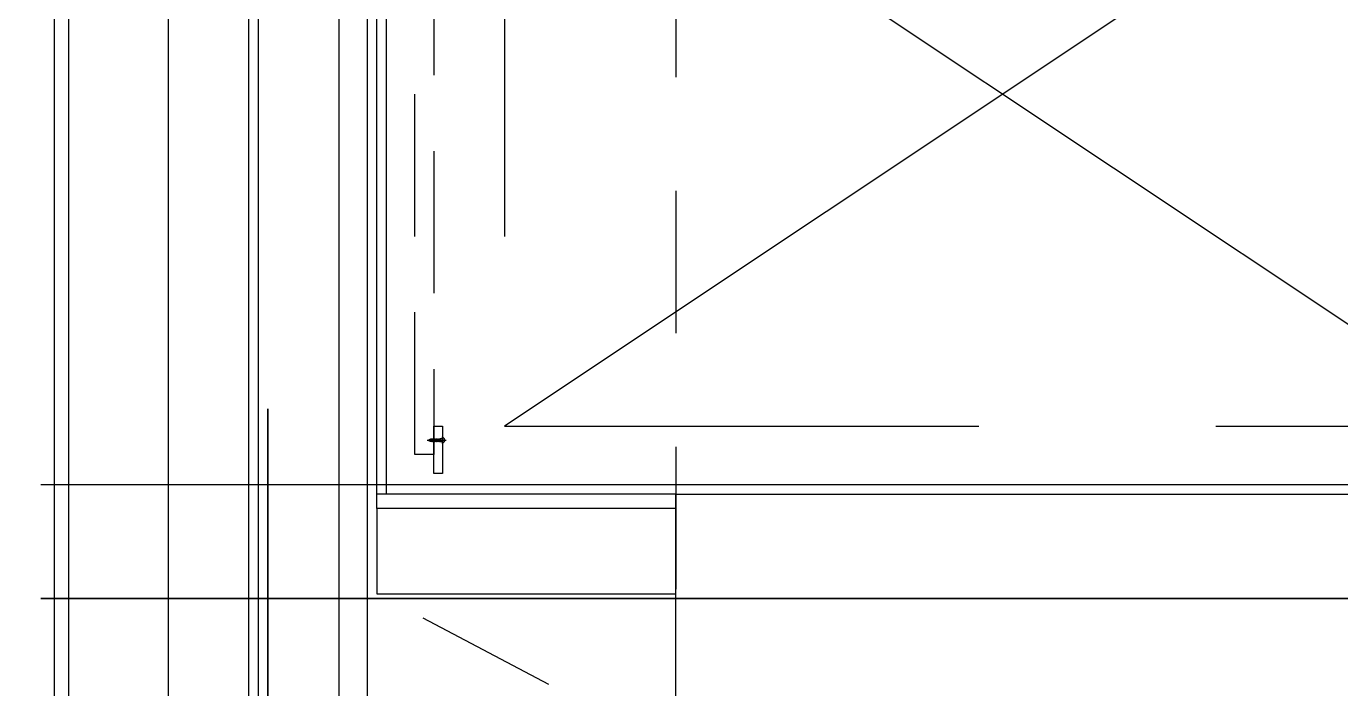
# Model space of a CAD drawing. Header units: millimetres. Extents: x 7086022 to 7120578, y 229555 to 276126.
# Drawn here: x 7108098 to 7109484, y 242780 to 243479 of the extents above; entities that cross this region are included whole.
import ezdxf
from ezdxf.xclip import XClip

# ---------------------------------------------------------------- set-up
doc = ezdxf.new("R2010")
doc.units = ezdxf.units.MM
doc.header["$LTSCALE"] = 100
doc.header["$XCLIPFRAME"] = 2
for name, pattern in [('ST-DASH', [2.7, 1.5, -1.2]), ('U-84D-EX$0$CEN', [62, 60, -1, 0, -1]), ('U-84D-EX$0$HID', [2.3, 1.5, -0.8]), ('U-84D-EX$0$xref-u70$0$( Hidden )', [0.375, 0.25, -0.125]), ('U-84D-EX$0$xref-u70$0$CENTER', [65, 60, -2, 1, -2])]:
    doc.linetypes.add(name, pattern=pattern)
for name, color, linetype in [('BP', 7, 'Continuous'), ('U-84D-EX$0$CEN', 1, 'U-84D-EX$0$CEN'), ('U-84D-EX$0$CON', 2, 'Continuous'), ('U-84D-EX$0$FIN', 5, 'Continuous'), ('U-84D-EX$0$FUR_미설치가구', 8, 'U-84D-EX$0$HID'), ('U-84D-EX$0$INSUL_line', 8, 'Continuous'), ('U-84D-EX$0$OPEN', 1, 'U-84D-EX$0$HID'), ('U-84D-EX$0$S-ELE', 4, 'Continuous'), ('U-84D-EX$0$WAL', 3, 'Continuous'), ('결로방지', 4, 'ST-DASH')]:
    doc.layers.add(name, color=color, linetype=linetype)
doc.layers.add('U-84D-EX$0$MC', color=152, linetype='Continuous', plot=False)

# ---------------------------------------------------------------- blocks, each defined once
blk = doc.blocks.new('U-84D-EX$0$xref-u70$0$A$C630D2F6F')
at = {"layer": 'U-84D-EX$0$FUR_미설치가구', "color": 8, "linetype": 'U-84D-EX$0$xref-u70$0$CENTER', "ltscale": 10}
for p, q in [((0, 700), (1050, 0)), ((0, 0), (1050, 700))]:
    blk.add_line(p, q, dxfattribs=at)
at = {"layer": 'U-84D-EX$0$FUR_미설치가구', "color": 8, "linetype": 'U-84D-EX$0$xref-u70$0$( Hidden )', "ltscale": 20}
blk.add_lwpolyline([(0, 0), (1050, 0), (1050, 700), (0, 700)], close=True, dxfattribs=at)
blk = doc.blocks.new('U-84D-EX$0$냉장고장_13')
at = {"layer": 'U-84D-EX$0$FUR_미설치가구', "linetype": 'U-84D-EX$0$HID'}
for p, q in [((-786, -396.7), (-786.5, -396.9)), ((-786.5, -396.9), (-786, -397.3)), ((-783.5, -397.9), (-786.5, -396.9)), ((-786, -397.7), (-786.5, -397.8)), ((-786.5, -397.8), (-786, -398.3)), ((-783.5, -398.8), (-786.5, -397.8)), ((-786, -398.6), (-786.5, -398.7)), ((-786.5, -398.7), (-786, -399.2)), ((-783.5, -399.7), (-786.5, -398.7)), ((-786, -399.4), (-786.5, -399.6)), ((-786.5, -399.6), (-786, -400)), ((-783.5, -400.5), (-786.5, -399.6)), ((-786, -400.4), (-786.5, -400.5)), ((-786.5, -400.5), (-786, -401)), ((-783.5, -401.5), (-786.5, -400.5)), ((-786, -401.3), (-786.5, -401.4)), ((-786.5, -401.4), (-786, -401.9)), ((-783.5, -402.4), (-786.5, -401.4)), ((-785.8, -395.8), (-786.3, -396)), ((-786.3, -396), (-786, -396.4)), ((-783.5, -396.9), (-786.3, -396)), ((-786, -396.7), (-786, -396.4)), ((-784, -397.1), (-786, -396.4)), ((-784, -397.4), (-786, -396.7)), ((-786, -397.7), (-786, -397.3)), ((-784, -398), (-786, -397.3)), ((-784, -398.3), (-786, -397.7)), ((-786, -398.6), (-786, -398.3)), ((-784, -398.9), (-786, -398.3)), ((-784, -399.2), (-786, -398.6)), ((-786, -399.4), (-786, -399.2)), ((-784, -399.8), (-786, -399.2)), ((-784, -400.1), (-786, -399.4)), ((-786, -400.4), (-786, -400)), ((-784, -400.7), (-786, -400)), ((-784, -401), (-786, -400.4)), ((-786, -401.3), (-786, -401)), ((-784, -401.6), (-786, -401)), ((-784, -401.9), (-786, -401.3)), ((-786, -402.3), (-786, -401.9)), ((-784, -402.5), (-786, -401.9)), ((-785.4, -394.9), (-785.9, -395.1)), ((-785.9, -395.1), (-785.7, -395.5)), ((-783.8, -396.1), (-785.9, -395.1)), ((-785.6, -395.6), (-785.8, -395.8)), ((-784, -396.5), (-785.8, -395.8)), ((-784.1, -396.2), (-785.7, -395.5)), ((-785.1, -394.1), (-785.6, -394.3)), ((-785.6, -394.3), (-785.3, -394.7)), ((-784.1, -395.2), (-785.6, -394.3)), ((-785.3, -394.7), (-785.4, -395)), ((-784.3, -395.6), (-785.4, -394.9)), ((-784.5, -395.4), (-785.3, -394.7)), ((-784.5, -394.8), (-785.1, -394.1)), ((-785, -393), (-785, -413)), ((-785, -394), (-785, -394.1)), ((-785, -394), (-784.9, -394.4)), ((-784.5, -394.8), (-784.1, -395.2)), ((-784.1, -395.2), (-784.5, -395.4)), ((-784.5, -395.3), (-784.4, -395.6)), ((-784.3, -395.6), (-783.8, -396.1)), ((-783.8, -396.1), (-784.1, -396.2)), ((-784.1, -396.2), (-784, -396.5)), ((-784, -396.8), (-784, -396.5)), ((-784, -396.5), (-783.5, -396.9)), ((-783.5, -396.9), (-784, -397.1)), ((-784, -397.4), (-784, -397.1)), ((-784, -397.4), (-783.5, -397.9)), ((-783.5, -397.9), (-784, -398)), ((-784, -398.3), (-784, -398)), ((-784, -398.3), (-783.5, -398.8)), ((-783.5, -398.8), (-784, -398.9)), ((-784, -399.2), (-784, -398.9)), ((-784, -399.2), (-783.5, -399.7)), ((-783.5, -399.7), (-784, -399.8)), ((-784, -400.1), (-784, -399.8)), ((-784, -400.1), (-783.5, -400.5)), ((-783.5, -400.5), (-784, -400.7)), ((-784, -401), (-784, -400.7)), ((-784, -401), (-783.5, -401.5)), ((-783.5, -401.5), (-784, -401.6)), ((-784, -401.9), (-784, -401.6)), ((-784, -401.9), (-783.5, -402.4)), ((-788.5, -409), (-781.5, -409)), ((-788.5, -409.3), (-788.5, -409)), ((-788.3, -409.5), (-781.7, -409.5)), ((-786, -402.3), (-786.5, -402.4)), ((-786.5, -402.4), (-786, -402.9)), ((-783.5, -403.4), (-786.5, -402.4)), ((-786, -403.2), (-786.5, -403.4)), ((-786.5, -403.4), (-786, -403.8)), ((-783.5, -404.3), (-786.5, -403.4)), ((-786, -404.2), (-786.5, -404.3)), ((-786.5, -404.3), (-786, -404.7)), ((-783.5, -405.3), (-786.5, -404.3)), ((-786, -405.1), (-786.5, -405.3)), ((-786.5, -405.3), (-786, -405.7)), ((-783.5, -406.2), (-786.5, -405.3)), ((-786, -405.9), (-786.5, -406)), ((-785, -406.5), (-786.5, -406)), ((-786.5, -406), (-786, -406.5)), ((-786.5, -409), (-786.5, -406.5)), ((-786.5, -406.5), (-783.5, -406.5)), ((-784, -402.9), (-786, -402.3)), ((-786, -403.2), (-786, -402.9)), ((-784, -403.5), (-786, -402.9)), ((-784, -403.9), (-786, -403.2)), ((-786, -404.2), (-786, -403.8)), ((-784, -404.5), (-786, -403.8)), ((-784, -404.8), (-786, -404.2)), ((-784, -405.4), (-786, -404.7)), ((-786, -405.1), (-786, -404.7)), ((-784, -405.8), (-786, -405.1)), ((-786, -405.9), (-786, -405.7)), ((-784, -406.4), (-786, -405.7)), ((-784, -406.5), (-786, -405.9)), ((-786, -406.5), (-786, -406.5)), ((-785.2, -410.8), (-784.8, -410.8)), ((-785.2, -411.5), (-785.2, -410.8)), ((-784.8, -411.5), (-784.8, -410.8)), ((-783.5, -402.4), (-784, -402.5)), ((-784, -402.9), (-784, -402.5)), ((-784, -402.9), (-783.5, -403.4)), ((-783.5, -403.4), (-784, -403.5)), ((-784, -403.9), (-784, -403.5)), ((-784, -403.9), (-783.5, -404.3)), ((-783.5, -404.3), (-784, -404.5)), ((-784, -404.8), (-784, -404.5)), ((-784, -404.8), (-783.5, -405.3)), ((-783.5, -405.3), (-784, -405.4)), ((-784, -405.8), (-784, -405.4)), ((-784, -405.8), (-783.5, -406.2)), ((-783.5, -406.2), (-784, -406.4)), ((-784, -406.5), (-784, -406.4)), ((-783.5, -409), (-783.5, -406.5)), ((-781.5, -409.3), (-781.5, -409))]:
    blk.add_line(p, q, dxfattribs=at)
at = {"layer": 'U-84D-EX$0$FUR_미설치가구', "linetype": 'U-84D-EX$0$HID', "elevation": 0}
blk.add_lwpolyline([(-800, -380), (-20, -380), (-20, -400), (-800, -400)], close=True, dxfattribs=at)
at = {"layer": 'U-84D-EX$0$FUR_미설치가구', "linetype": 'U-84D-EX$0$HID'}
blk.add_lwpolyline([(-770, -400), (-770, -409), (-820, -409), (-820, -400)], close=True, dxfattribs=at)
for centre, radius, start, end in [((-788.3, -409.3), 0.2, 180, 270), ((-785, -408.2), 3.25, 202.6199, 337.3801), ((-781.7, -409.3), 0.2, 270, 0)]:
    blk.add_arc(centre, radius, start, end, dxfattribs=at)
at = {"layer": 'U-84D-EX$0$FUR_미설치가구', "linetype": 'U-84D-EX$0$HID', "rotation": 90}
blk.add_blockref('U-84D-EX$0$xref-u70$0$A$C630D2F6F', (-70, -1524.5), dxfattribs=at)
blk = doc.blocks.new('U-84D-EX$0$S-CEN')
at = {"layer": 'U-84D-EX$0$S-ELE', "color": 8, "linetype": 'U-84D-EX$0$CEN'}
for p, q in [((-11135, 8464.5), (-11135, -500)), ((-10935, 8225), (-16155, 8225))]:
    blk.add_line(p, q, dxfattribs=at)
blk = doc.blocks.new('U-84D-EX', base_point=(0, 0))
at = {"layer": 'U-84D-EX$0$CEN'}
for p, q in [((-4520, -10965), (-4520, -2000.5)), ((-4720, -2135), (-3520, -2135)), ((-9540, -2240), (-4320, -2240))]:
    blk.add_line(p, q, dxfattribs=at)
at = {"layer": 'U-84D-EX$0$CON'}
blk.add_lwpolyline([(-4630, -5025), (-4630, -2670), (-4410, -2670), (-4410, -5025)], dxfattribs=at)
at = {"layer": 'U-84D-EX$0$FIN'}
for p, q in [((-5635, -2015), (-3735, -2015)), ((-4425, -2355), (-3620, -2355)), ((-4410, -2670), (-4410, -2355)), ((-4410, -2365), (-3610, -2365))]:
    blk.add_line(p, q, dxfattribs=at)
at = {"layer": 'U-84D-EX$0$INSUL_line'}
for p, q in [((-8780, -2230), (-3720, -2230)), ((-8665, -2345), (-3630, -2345))]:
    blk.add_line(p, q, dxfattribs=at)
at = {"layer": 'U-84D-EX$0$MC'}
for p, q in [((-4400, -10965), (-4400, -2000.5)), ((-4720, -2315), (-3520, -2315))]:
    blk.add_line(p, q, dxfattribs=at)
at = {"layer": 'U-84D-EX$0$OPEN'}
blk.add_line((-5040, -3350), (-4515, -2355), dxfattribs=at)
at = {"layer": 'U-84D-EX$0$WAL'}
for p, q in [((-5670, -2030), (-3730, -2030)), ((-5670, -2220), (-3730, -2220)), ((-4425, -2355), (-4515, -2355)), ((-4515, -2355), (-4515, -2670)), ((-4425, -2670), (-4425, -2355))]:
    blk.add_line(p, q, dxfattribs=at)
at = {"layer": 'U-84D-EX$0$FUR_미설치가구', "linetype": 'U-84D-EX$0$HID'}
blk.add_blockref('U-84D-EX$0$냉장고장_13', (-3568, -2015), dxfattribs=at)
at = {"layer": 'U-84D-EX$0$S-ELE'}
blk.add_blockref('U-84D-EX$0$S-CEN', (6615, -10465), dxfattribs=at)

msp = doc.modelspace()

# ---------------------------------------------------------------- linework, layer by layer
at = {"layer": '결로방지'}
msp.add_lwpolyline([(7106238.1, 244114.9), (7108783.1, 244114.9), (7108783.1, 239054.9), (7114428.1, 239054.9), (7114428.1, 242764.9)], dxfattribs=at)

# ---------------------------------------------------------------- next in the draw order: block references
at = {"layer": 'BP'}
ref = msp.add_blockref('U-84D-EX', (7106113.1, 247394.9), dxfattribs=dict(at, rotation=90))
XClip(ref).set_block_clipping_path([(324.9999999999, 0), (324.9999999967, -2999.9999999991), (2544.9999999997, -2999.9999999991), (2544.9999999997, -1934.9999999991), (6614.9999999999, -1934.9999999991), (6614.9999999999, -10964.9999999991), (-9540.0000000001, -10964.9999999991), (-9540.0000000001, -17.3253110833)])

doc.saveas('drawing.dxf')
